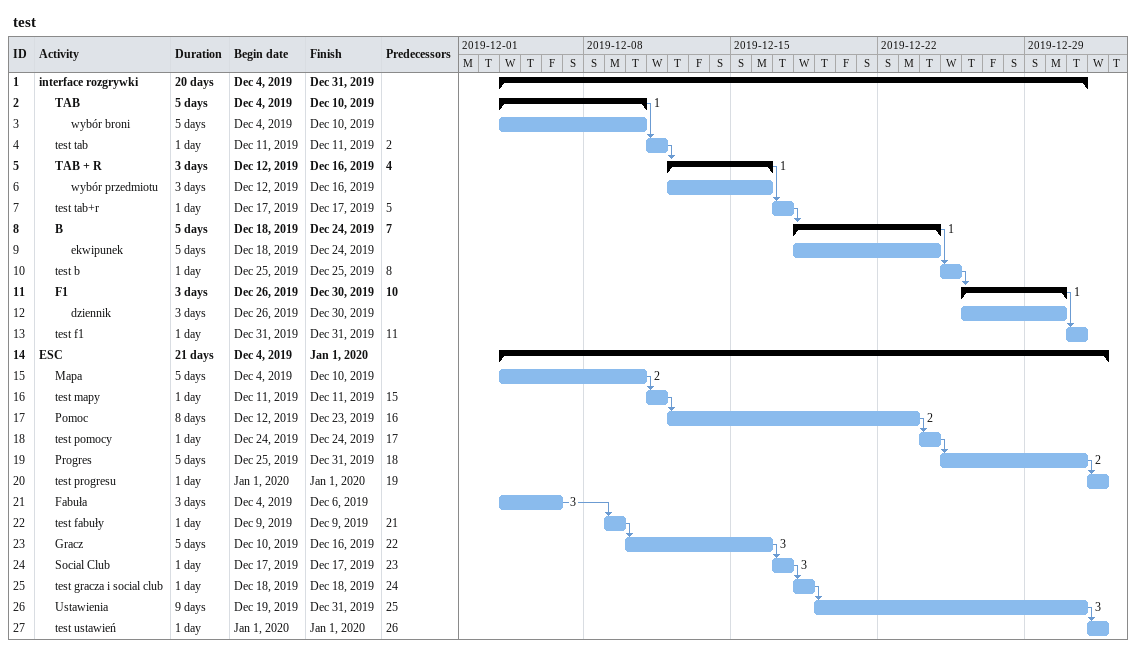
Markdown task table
test

| ID | Level | Task | Duration | Start | Finish | Predecessors | Resources |
|---|---|---|---|---|---|---|---|
| 1 | 1 | **interface rozgrywki** | 20d | 2019-12-04 | 2019-12-31 |  |  |
| 2 | 2 | **TAB** | 5d | 2019-12-04 | 2019-12-10 |  | 1 |
| 3 | 3 | wybór broni | 5d | 2019-12-04 | 2019-12-10 |  |  |
| 4 | 2 | test tab | 1d | 2019-12-11 | 2019-12-11 | 2 |  |
| 5 | 2 | **TAB + R** | 3d | 2019-12-12 | 2019-12-16 | 4 | 1 |
| 6 | 3 | wybór przedmiotu | 3d | 2019-12-12 | 2019-12-16 |  |  |
| 7 | 2 | test tab+r | 1d | 2019-12-17 | 2019-12-17 | 5 |  |
| 8 | 2 | **B** | 5d | 2019-12-18 | 2019-12-24 | 7 | 1 |
| 9 | 3 | ekwipunek | 5d | 2019-12-18 | 2019-12-24 |  |  |
| 10 | 2 | test b | 1d | 2019-12-25 | 2019-12-25 | 8 |  |
| 11 | 2 | **F1** | 3d | 2019-12-26 | 2019-12-30 | 10 | 1 |
| 12 | 3 | dziennik | 3d | 2019-12-26 | 2019-12-30 |  |  |
| 13 | 2 | test f1 | 1d | 2019-12-31 | 2019-12-31 | 11 |  |
| 14 | 1 | **ESC** | 21d | 2019-12-04 | 2020-01-01 |  |  |
| 15 | 2 | Mapa | 5d | 2019-12-04 | 2019-12-10 |  | 2 |
| 16 | 2 | test mapy | 1d | 2019-12-11 | 2019-12-11 | 15 |  |
| 17 | 2 | Pomoc | 8d | 2019-12-12 | 2019-12-23 | 16 | 2 |
| 18 | 2 | test pomocy | 1d | 2019-12-24 | 2019-12-24 | 17 |  |
| 19 | 2 | Progres | 5d | 2019-12-25 | 2019-12-31 | 18 | 2 |
| 20 | 2 | test progresu | 1d | 2020-01-01 | 2020-01-01 | 19 |  |
| 21 | 2 | Fabuła | 3d | 2019-12-04 | 2019-12-06 |  | 3 |
| 22 | 2 | test fabuły | 1d | 2019-12-09 | 2019-12-09 | 21 |  |
| 23 | 2 | Gracz | 5d | 2019-12-10 | 2019-12-16 | 22 | 3 |
| 24 | 2 | Social Club | 1d | 2019-12-17 | 2019-12-17 | 23 | 3 |
| 25 | 2 | test gracza i social club | 1d | 2019-12-18 | 2019-12-18 | 24 |  |
| 26 | 2 | Ustawienia | 9d | 2019-12-19 | 2019-12-31 | 25 | 3 |
| 27 | 2 | test ustawień | 1d | 2020-01-01 | 2020-01-01 | 26 |  |
